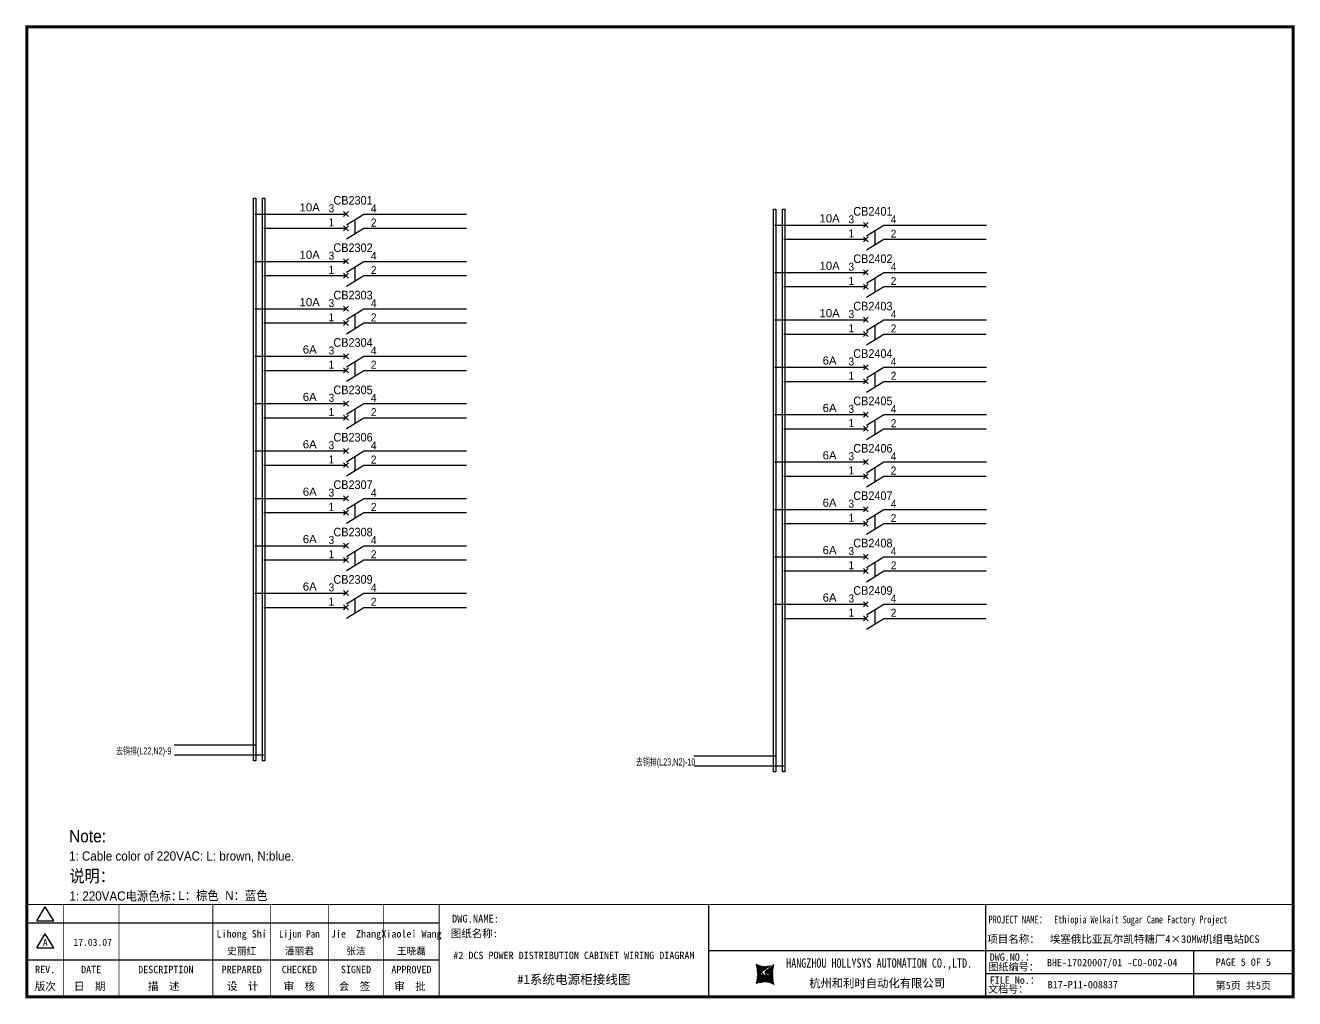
# Model space of a CAD drawing. Extents: x 81444 to 119867, y -54538 to -29386.
# Drawn here: x 110828 to 114954, y -41311 to -38149 of the extents above; entities that cross this region are included whole.
import ezdxf
from ezdxf.enums import TextEntityAlignment as Align
from ezdxf.lldxf.tags import DXFTag

# ---------------------------------------------------------------- set-up
doc = ezdxf.new("R2010")
doc.units = 0
doc.header["$LTSCALE"] = 100
doc.header["$MEASUREMENT"] = 0
for name, color, linetype in [('t', 1, 'Continuous'), ('标准图框及表格', 7, 'Continuous'), ('空气开关', 7, 'Continuous')]:
    doc.layers.add(name, color=color, linetype=linetype)
doc.styles.add('HZ', font='arial.ttf', dxfattribs={"width": 0.7})
doc.styles.get("Standard").update_dxf_attribs({"font": ''})
doc.styles.get('Standard').set_extended_font_data('SimSun')
tags = doc.linetypes.add('CENTER', pattern=[2, 1.25, -0.25, 0.25, -0.25]).pattern_tags.tags
tags[10:11] = [DXFTag(74, 4), DXFTag(75, 0), DXFTag(340, '0'), DXFTag(46, 1.0), DXFTag(50, 0.0), DXFTag(44, 0.0), DXFTag(45, 0.0)]
tags[8:9] = [DXFTag(74, 4), DXFTag(75, 0), DXFTag(340, '0'), DXFTag(46, 1.0), DXFTag(50, 0.0), DXFTag(44, 0.0), DXFTag(45, 0.0)]
tags[6:7] = [DXFTag(74, 4), DXFTag(75, 0), DXFTag(340, '0'), DXFTag(46, 1.0), DXFTag(50, 0.0), DXFTag(44, 0.0), DXFTag(45, 0.0)]
tags[4:5] = [DXFTag(74, 4), DXFTag(75, 0), DXFTag(340, '0'), DXFTag(46, 1.0), DXFTag(50, 0.0), DXFTag(44, 0.0), DXFTag(45, 0.0)]
pattern_1 = [(45, (0, 0), (-0.736262898216564, 0.7362628982165641), [])]

# ---------------------------------------------------------------- blocks, each defined once
blk = doc.blocks.new('图框')
at = {"layer": '标准图框及表格'}
h = blk.add_hatch(dxfattribs=at)
h.set_pattern_fill('ANSI31', color=5, scale=8.329863809039892, style=0)
h.set_pattern_definition(pattern_1)
edge = h.paths.add_edge_path()
edge.add_arc((2399.257256036391, -2998.153851416566), 55.18534773488954, 238.1092081981581, 291.6531626184834)
edge.add_line((2419.619937407027, -3049.445018414634), (2388.525499730735, -3070.242821799802))
edge.add_arc((2238.907377712399, -3078.328790578547), 135.3602868968974, 346.3915348661821, 374.2500326978034)
edge.add_line((2370.467593623529, -3110.177132109857), (2397.50623789792, -3087.85242802291))
edge.add_line((2391.339199201146, -3080.281448750429), (2396.143986595598, -3080.898839897796))
edge.add_spline(control_points=[(2397.470018868538, -3087.887634953957), (2398.35948137939, -3087.023080631327), (2399.970992452319, -3085.456697735681), (2399.869182150054, -3081.252294174519), (2397.426500162081, -3081.012803431273), (2396.121921064187, -3080.884897048199)], knot_values=[0, 0, 0, 0, 6.844331067525468, 12.40042740766005, 18.76924275352248, 18.76924275352248, 18.76924275352248, 18.76924275352248], weights=[1, 1, 1, 1, 1, 1], degree=3, periodic=0)
edge.add_spline(control_points=[(2388.515363058686, -3070.265433304907), (2387.789374929038, -3070.86905758363), (2386.478198365832, -3071.959237952229), (2385.544096281083, -3073.38263759949), (2385.127199159644, -3074.017912079413)], knot_values=[0, 0, 0, 0, 5.253673658024614, 9.488438564008057, 9.488438564008057, 9.488438564008057, 9.488438564008057], weights=[1, 1, 1, 1, 1], degree=3, periodic=0)
edge.add_spline(control_points=[(2386.272665588534, -3072.281716856574), (2385.721471206634, -3072.905523096015), (2384.632427465753, -3074.386714445929), (2384.912828655535, -3077.72895088909), (2387.858851342782, -3079.895552619193), (2390.185443934519, -3080.145534927004), (2391.314573401905, -3080.266855002868)], knot_values=[10.66597461496156, 10.66597461496156, 10.66597461496156, 10.66597461496156, 18.97770399508879, 28.89455822145742, 41.119553648298, 52.64692538081317, 52.64692538081317, 52.64692538081317, 52.64692538081317], weights=[1, 1, 1, 1, 1, 1, 1], degree=3, periodic=0)
h = blk.add_hatch(dxfattribs=at)
h.set_pattern_fill('ANSI31', color=3, scale=8.329863809039892, style=0)
h.set_pattern_definition(pattern_1)
edge = h.paths.add_edge_path()
edge.add_line((2402.469732125144, -3075.776359090531), (2407.706041465404, -3076.440586092609))
edge.add_spline(control_points=[(2401.044493204623, -3068.769946203269), (2400.155030693568, -3069.634500525768), (2398.543519620813, -3071.200883421574), (2398.645329922932, -3075.40528698259), (2401.088011911052, -3075.644777725895), (2402.392591008975, -3075.772684108895)], knot_values=[0, 0, 0, 0, 6.844331067526932, 12.40042740766158, 18.76924275352342, 18.76924275352342, 18.76924275352342, 18.76924275352342], weights=[1, 1, 1, 1, 1, 1], degree=3, periodic=0)
edge.add_line((2428.046918449632, -3046.480449047325), (2401.008274175249, -3068.805153134272))
edge.add_spline(control_points=[(2412.625169549749, -3083.918607966574), (2413.015644598316, -3083.422785431954), (2413.86377905187, -3082.052674005965), (2413.601683417044, -3078.928630268005), (2410.655660730175, -3076.762028538062), (2408.329068138031, -3076.512046230251), (2407.199938671052, -3076.390726154226)], knot_values=[12.65408913243743, 12.65408913243743, 12.65408913243743, 12.65408913243743, 18.97770399508879, 28.89455822145742, 41.119553648298, 52.64692538081317, 52.64692538081317, 52.64692538081317, 52.64692538081317], weights=[1, 1, 1, 1, 1, 1, 1], degree=3, periodic=0)
edge.add_line((2411.626283690712, -3084.975693399283), (2412.781242849298, -3083.732051979769))
edge.add_line((2410.021343801694, -3086.399138189481), (2411.626283690712, -3084.975693399414))
edge.add_line((2378.894574665755, -3107.212562742519), (2409.989012342048, -3086.414759357351))
edge.add_arc((2399.257256036391, -3158.503729740543), 55.18534773488965, 58.10920819815809, 111.6531626184834)
edge.add_arc((2559.607134360383, -3078.328790578547), 135.360286896897, 166.3915348661823, 194.2500326978024)
at = {"color": 7}
for p, q in [((2215.642035047145, -2851.581424744189), (2215.642035047145, -3151.581424744189)), ((3115.642035047145, -2851.581424744189), (3115.642035047145, -3151.581424744189)), ((0, -2911.581424744189), (1340.158172602998, -2911.581424744189)), ((2215.642035047145, -3001.581424744189), (3115.642035047145, -3001.581424744189)), ((3115.642035047145, -3001.581424744189), (4115.642035047145, -3001.581424744189)), ((3791.785572043125, -3001.581424744189), (3791.785572043125, -3151.581424744189)), ((0, -3031.581424744189), (1340.158172602998, -3031.581424744189)), ((4115.642035047145, -3076.581424744189), (3115.642035047145, -3076.581424744189))]:
    blk.add_line(p, q, dxfattribs=at)
at = {"color": 7, "const_width": 3}
blk.add_lwpolyline([(4115.642035047145, -2851.581424744189), (0, -2851.581424744189)], dxfattribs=at)
at = {"layer": 't', "color": 7}
for p, q in [((31.94938321653171, -2904.992613363662), (59.89920926059131, -2859.122325316828)), ((87.8490353046218, -2904.992613363662), (59.89920926059131, -2859.122325316828)), ((31.94938321653171, -2904.992613363662), (87.8490353046218, -2904.992613363662)), ((31.94938321653171, -2992.977239491032), (59.89920926059131, -2947.106951444141)), ((87.8490353046218, -2992.977239491032), (59.89920926059131, -2947.106951444141)), ((31.94938321653171, -2992.977239491032), (87.8490353046218, -2992.977239491032))]:
    blk.add_line(p, q, dxfattribs=at)
at = {"layer": 't', "color": 7, "const_width": 9.61519705431492}
blk.add_lwpolyline([(4115.642035047145, -3151.581424744189), (4115.642035047145, 0), (0, 0), (0, -3151.581424744189)], close=True, dxfattribs=at)
at = {"layer": 't', "color": 7, "const_width": 2.40379926357873}
for points in [[(118.7653193609731, -2852.783324375967), (118.7653193609731, -3151.581424744189)], [(299.0502641293569, -2852.783324375967), (299.0502641293569, -3151.581424744189)], [(604.3883150879992, -2852.783324375967), (604.3883150879992, -3156.41304604568)], [(791.9882990770857, -2852.783324375967), (791.9882990770857, -3156.41304604568)], [(979.588283066143, -2852.783324375967), (979.588283066143, -3156.41304604568)], [(1159.873227834585, -2852.783324375967), (1159.873227834585, -3156.41304604568)], [(1340.158172602998, -2852.783324375967), (1340.158172602998, -3156.41304604568)]]:
    blk.add_lwpolyline(points, dxfattribs=at)
at = {"color": 7, "linetype": 'CENTER'}
for s, height, p in [('图纸编号：', 24, (3125.2212882557, -3066.664538382978)), ('杭州和利时自动化有限公司', 27, (2542.549152440595, -3121.114498389041)), ('文档号：', 24, (3124.032392707933, -3138.728717091954))]:
    blk.add_text(s, height=height, dxfattribs=at).set_placement(p)
at = {"color": 7, "flags": 8}
for tag, p, height in [('DWG.NAME:', (1381.636459220965, -2910.37952511241), 25), ('PROJECTNAME:', (3125.480185663539, -2912.807924402037), 24), ('PROJECTNAME：', (3339.10867075545, -2913.108539231762), 25), ('DWG.NO.:', (3128.186172261583, -3030.402470643486), 24), ('图纸编号', (3315.362718925957, -3052.404678158069), 24), ('FILENO.:', (3128.672545599984, -3106.104124450346), 24), ('文档号', (3317.726365529132, -3124.132485953713), 24)]:
    blk.add_attdef(tag, p, '', height=height, dxfattribs=at)
for tag, height, p in [('A', 23, (59.89920926059131, -2974.881554149018)), ('设计时间', 23, (213.8658221408186, -2974.881554149018)), ('RENLIU', 24, (698.1883070825425, -2950.380597809435)), ('SHUFENWANG', 24, (885.7882910716289, -2950.380597809435)), ('FANGHOU', 24, (1069.730755450379, -2950.380597809435)), ('DANDANLI', 24, (1250.015700218792, -2950.380597809435)), ('刘仁', 23, (698.1883070825425, -3002.188376027443)), ('王姝芬', 23, (885.7882910716289, -3002.188376027443)), ('侯方', 23, (1069.730755450379, -3002.188376027443)), ('李丹丹', 23, (1250.015700218792, -3002.188376027443)), ('#10STATIONONTROLCABINETCOVER', 30, (1777.900103825072, -3017.182374560078)), ('REV.', 24, (59.38265968048654, -3063.048954873535)), ('DATE', 24, (208.907791745165, -3063.048954873535)), ('DESCRIPTION', 24, (451.7192896086781, -3063.048954873535)), ('PREPARED', 24, (698.1883070825425, -3063.048954873535)), ('CHECKED', 24, (885.7882910716144, -3063.048954873535)), ('SIGNED', 24, (1069.730755450364, -3063.048954873535)), ('APPROVED', 24, (1250.015700218792, -3063.048954873535)), ('PAGEXOFX', 24, (3953.713803545135, -3039.081424744189)), ('图纸名称', 30, (1777.900103825072, -3094.695064044037)), ('第几页共几页', 24, (3953.713803545135, -3114.081424744189))]:
    blk.add_attdef(tag, text='', height=height, dxfattribs=at).set_placement(p, align=Align.MIDDLE)
for tag, p in [('图纸名称:', (1377.81237181677, -2965.923337057193)), ('项目名称：', (3121.562334825969, -2984.305160940257)), ('项目名称：', (3325.036680579346, -2984.305160940257))]:
    blk.add_attdef(tag, text='', height=25, dxfattribs=at).set_placement(p, align=Align.BOTTOM_LEFT)
at = {"color": 7, "width": 0.8, "flags": 8}
blk.add_attdef('HANGZHOUHOLLYSYSAUTOMATIONCO.,LTD.', text='', height=24, dxfattribs=at).set_placement((2770.082304289484, -3045.714803244191), align=Align.MIDDLE)
at = {"layer": 't', "color": 7}
for s, p in [('版次', (59.89920926059131, -3117.600441270843)), ('日  期', (204.1999693705875, -3117.600441270843)), ('描  述', (444.4895954714448, -3117.600441270843)), ('设  计', (701.4970341851513, -3117.600441270843)), ('审  核', (885.5947788425256, -3117.600441270843)), ('会  签', (1065.022933075787, -3117.600441270843)), ('审  批', (1245.3078778442, -3117.600441270843))]:
    blk.add_text(s, height=25, dxfattribs=at).set_placement(p, align=Align.MIDDLE_CENTER)
at = {"layer": '标准图框及表格', "color": 5, "style": 'HZ'}
for s, p in [('pgqh', (2373.884875617339, -3059.677228196226)), ('hollilas', (2374.051901626051, -3085.968484618272))]:
    blk.add_text(s, height=5.205656721233694, dxfattribs=at).set_placement(p)
at = {"layer": '标准图框及表格', "color": 3, "style": 'HZ'}
for s, height, p in [('auto', 8.676094535389492, (2400.907127263781, -3074.200036411981)), ('hollysys', 4.338047267694746, (2402.5381050141, -3099.731461394062))]:
    blk.add_text(s, height=height, dxfattribs=at).set_placement(p)
blk = doc.blocks.new('供电端子')
at = {"style": 'HZ', "width": 0.7}
blk.add_attdef('供电端子', (0, 0), '', height=17, dxfattribs=at)

msp = doc.modelspace()

# ---------------------------------------------------------------- linework, layer by layer
at = {"color": 43}
for p, q in [((111573.6576077197, -38761.87833874095), (111870.3222213489, -38761.87833874095)), ((111928.8759526601, -38761.87833874095), (112262.5714148063, -38761.87833874095)), ((113263.309810968, -38797.71719044154), (113559.9744245973, -38797.71719044154)), ((113618.5281559084, -38797.71719044154), (113952.2236180547, -38797.71719044154)), ((111573.6576077197, -38915.87833874095), (111870.3222213489, -38915.87833874095)), ((111928.8759526601, -38915.87833874095), (112262.5714148063, -38915.87833874095)), ((113263.309810968, -38951.71719044154), (113559.9744245973, -38951.71719044154)), ((113618.5281559084, -38951.71719044154), (113952.2236180547, -38951.71719044154)), ((111573.6576077197, -39069.87833874095), (111870.3222213489, -39069.87833874095)), ((111928.8759526601, -39069.87833874095), (112262.5714148063, -39069.87833874095)), ((113263.309810968, -39105.71719044154), (113559.9744245973, -39105.71719044154)), ((113618.5281559084, -39105.71719044154), (113952.2236180547, -39105.71719044154)), ((111573.6576077197, -39223.87833874095), (111870.3222213489, -39223.87833874095)), ((111928.8759526601, -39223.87833874095), (112262.5714148063, -39223.87833874095)), ((113263.309810968, -39259.71719044154), (113559.9744245973, -39259.71719044154)), ((113618.5281559084, -39259.71719044154), (113952.2236180547, -39259.71719044154)), ((111573.6576077197, -39377.87833874095), (111870.3222213489, -39377.87833874095)), ((111928.8759526601, -39377.87833874095), (112262.5714148063, -39377.87833874095)), ((113263.309810968, -39413.71719044154), (113559.9744245973, -39413.71719044154)), ((113618.5281559084, -39413.71719044154), (113952.2236180547, -39413.71719044154)), ((111573.6576077197, -39531.87833874095), (111870.3222213489, -39531.87833874095)), ((111928.8759526601, -39531.87833874095), (112262.5714148063, -39531.87833874095)), ((113263.309810968, -39567.71719044154), (113559.9744245973, -39567.71719044154)), ((113618.5281559084, -39567.71719044154), (113952.2236180547, -39567.71719044154)), ((111573.6576077197, -39685.87833874095), (111870.3222213489, -39685.87833874095)), ((111928.8759526601, -39685.87833874095), (112262.5714148063, -39685.87833874095)), ((113263.309810968, -39721.71719044154), (113559.9744245973, -39721.71719044154)), ((113618.5281559084, -39721.71719044154), (113952.2236180547, -39721.71719044154)), ((111573.6576077197, -39839.87833874095), (111870.3222213489, -39839.87833874095)), ((111928.8759526601, -39839.87833874095), (112262.5714148063, -39839.87833874095)), ((113263.309810968, -39875.71719044154), (113559.9744245973, -39875.71719044154)), ((113618.5281559084, -39875.71719044154), (113952.2236180547, -39875.71719044154)), ((111573.6576077197, -39993.87833874095), (111870.3222213489, -39993.87833874095)), ((111928.8759526601, -39993.87833874095), (112262.5714148063, -39993.87833874095)), ((113263.309810968, -40029.71719044154), (113559.9744245973, -40029.71719044154)), ((113618.5281559084, -40029.71719044154), (113952.2236180547, -40029.71719044154)), ((111311.464421312, -40486.86301057787), (111577.973060496, -40486.86301057787)), ((113001.1166245604, -40522.70186227847), (113267.6252637444, -40522.70186227847))]:
    msp.add_line(p, q, dxfattribs=at)
at = {"color": 6}
for p, q in [((111878.4141001962, -38769.97021758828), (111862.2303425016, -38753.78645989361)), ((111862.2303425016, -38769.97021758828), (111878.4141001962, -38753.78645989361)), ((111872.404277724, -38796.66632491858), (111928.8759526601, -38761.87833874095)), ((111862.2303425016, -38816.08185301979), (111878.4141001962, -38799.89809532512)), ((111878.4141001962, -38816.08185301979), (111862.2303425016, -38799.89809532512)), ((111872.404277724, -38842.77796035008), (111928.8759526601, -38807.98997417245)), ((113568.0663034446, -38805.80906928888), (113551.8825457499, -38789.62531159421)), ((113551.8825457499, -38805.80906928888), (113568.0663034446, -38789.62531159421)), ((113562.0564809723, -38832.50517661918), (113618.5281559084, -38797.71719044154)), ((113551.8825457499, -38851.92070472038), (113568.0663034446, -38835.73694702571)), ((113568.0663034446, -38851.92070472038), (113551.8825457499, -38835.73694702571)), ((113562.0564809723, -38878.61681205068), (113618.5281559084, -38843.82882587305)), ((111878.4141001962, -38923.97021758828), (111862.2303425016, -38907.78645989361)), ((111862.2303425016, -38923.97021758828), (111878.4141001962, -38907.78645989361)), ((111872.404277724, -38950.66632491858), (111928.8759526601, -38915.87833874095)), ((111878.4141001962, -38970.08185301979), (111862.2303425016, -38953.89809532512)), ((111862.2303425016, -38970.08185301979), (111878.4141001962, -38953.89809532512)), ((111872.404277724, -38996.77796035008), (111928.8759526601, -38961.98997417245)), ((113568.0663034446, -38959.80906928888), (113551.8825457499, -38943.62531159421)), ((113551.8825457499, -38959.80906928888), (113568.0663034446, -38943.62531159421)), ((113562.0564809723, -38986.50517661918), (113618.5281559084, -38951.71719044154)), ((113568.0663034446, -39005.92070472038), (113551.8825457499, -38989.73694702571)), ((113551.8825457499, -39005.92070472038), (113568.0663034446, -38989.73694702571)), ((113562.0564809723, -39032.61681205068), (113618.5281559084, -38997.82882587305)), ((111862.2303425016, -39077.97021758828), (111878.4141001962, -39061.78645989361)), ((111878.4141001962, -39077.97021758828), (111862.2303425016, -39061.78645989361)), ((111872.404277724, -39104.66632491858), (111928.8759526601, -39069.87833874095)), ((113551.8825457499, -39113.80906928888), (113568.0663034446, -39097.62531159421)), ((113568.0663034446, -39113.80906928888), (113551.8825457499, -39097.62531159421)), ((113562.0564809723, -39140.50517661918), (113618.5281559084, -39105.71719044154)), ((111862.2303425016, -39124.08185301979), (111878.4141001962, -39107.89809532512)), ((111878.4141001962, -39124.08185301979), (111862.2303425016, -39107.89809532512)), ((111872.404277724, -39150.77796035008), (111928.8759526601, -39115.98997417245)), ((113551.8825457499, -39159.92070472038), (113568.0663034446, -39143.73694702571)), ((113568.0663034446, -39159.92070472038), (113551.8825457499, -39143.73694702571)), ((113562.0564809723, -39186.61681205068), (113618.5281559084, -39151.82882587305)), ((111878.4141001962, -39231.97021758828), (111862.2303425016, -39215.78645989361)), ((111862.2303425016, -39231.97021758828), (111878.4141001962, -39215.78645989361)), ((111872.404277724, -39258.66632491858), (111928.8759526601, -39223.87833874095)), ((111878.4141001962, -39278.08185301979), (111862.2303425016, -39261.89809532512)), ((111862.2303425016, -39278.08185301979), (111878.4141001962, -39261.89809532512)), ((111872.404277724, -39304.77796035008), (111928.8759526601, -39269.98997417245)), ((113568.0663034446, -39267.80906928888), (113551.8825457499, -39251.62531159421)), ((113551.8825457499, -39267.80906928888), (113568.0663034446, -39251.62531159421)), ((113562.0564809723, -39294.50517661918), (113618.5281559084, -39259.71719044154)), ((113568.0663034446, -39313.92070472038), (113551.8825457499, -39297.73694702571)), ((113551.8825457499, -39313.92070472038), (113568.0663034446, -39297.73694702571)), ((113562.0564809723, -39340.61681205068), (113618.5281559084, -39305.82882587305)), ((111862.2303425016, -39385.97021758828), (111878.4141001962, -39369.78645989361)), ((111878.4141001962, -39385.97021758828), (111862.2303425016, -39369.78645989361)), ((111872.404277724, -39412.66632491858), (111928.8759526601, -39377.87833874095)), ((111862.2303425016, -39432.08185301979), (111878.4141001962, -39415.89809532512)), ((111878.4141001962, -39432.08185301979), (111862.2303425016, -39415.89809532512)), ((111872.404277724, -39458.77796035008), (111928.8759526601, -39423.98997417245)), ((113551.8825457499, -39421.80906928888), (113568.0663034446, -39405.62531159421)), ((113568.0663034446, -39421.80906928888), (113551.8825457499, -39405.62531159421)), ((113562.0564809723, -39448.50517661918), (113618.5281559084, -39413.71719044154)), ((113551.8825457499, -39467.92070472038), (113568.0663034446, -39451.73694702571)), ((113568.0663034446, -39467.92070472038), (113551.8825457499, -39451.73694702571)), ((113562.0564809723, -39494.61681205068), (113618.5281559084, -39459.82882587305)), ((111878.4141001962, -39539.97021758828), (111862.2303425016, -39523.78645989361)), ((111862.2303425016, -39539.97021758828), (111878.4141001962, -39523.78645989361)), ((111872.404277724, -39566.66632491858), (111928.8759526601, -39531.87833874095)), ((113568.0663034446, -39575.80906928888), (113551.8825457499, -39559.62531159421)), ((113551.8825457499, -39575.80906928888), (113568.0663034446, -39559.62531159421)), ((111878.4141001962, -39586.08185301979), (111862.2303425016, -39569.89809532512)), ((111862.2303425016, -39586.08185301979), (111878.4141001962, -39569.89809532512)), ((111872.404277724, -39612.77796035008), (111928.8759526601, -39577.98997417245)), ((113562.0564809723, -39602.50517661918), (113618.5281559084, -39567.71719044154)), ((113568.0663034446, -39621.92070472038), (113551.8825457499, -39605.73694702571)), ((113551.8825457499, -39621.92070472038), (113568.0663034446, -39605.73694702571)), ((113562.0564809723, -39648.61681205068), (113618.5281559084, -39613.82882587305)), ((111878.4141001962, -39693.97021758828), (111862.2303425016, -39677.78645989361)), ((111862.2303425016, -39693.97021758828), (111878.4141001962, -39677.78645989361)), ((111878.4141001962, -39740.08185301979), (111862.2303425016, -39723.89809532512)), ((111862.2303425016, -39740.08185301979), (111878.4141001962, -39723.89809532512)), ((111872.404277724, -39720.66632491858), (111928.8759526601, -39685.87833874095)), ((113568.0663034446, -39729.80906928888), (113551.8825457499, -39713.62531159421)), ((113551.8825457499, -39729.80906928888), (113568.0663034446, -39713.62531159421)), ((113562.0564809723, -39756.50517661918), (113618.5281559084, -39721.71719044154)), ((111872.404277724, -39766.77796035008), (111928.8759526601, -39731.98997417245)), ((113568.0663034446, -39775.92070472038), (113551.8825457499, -39759.73694702571)), ((113551.8825457499, -39775.92070472038), (113568.0663034446, -39759.73694702571)), ((113562.0564809723, -39802.61681205068), (113618.5281559084, -39767.82882587305)), ((111862.2303425016, -39847.97021758828), (111878.4141001962, -39831.78645989361)), ((111878.4141001962, -39847.97021758828), (111862.2303425016, -39831.78645989361)), ((111872.404277724, -39874.66632491858), (111928.8759526601, -39839.87833874095)), ((111862.2303425016, -39894.08185301979), (111878.4141001962, -39877.89809532512)), ((111878.4141001962, -39894.08185301979), (111862.2303425016, -39877.89809532512)), ((111872.404277724, -39920.77796035008), (111928.8759526601, -39885.98997417245)), ((113551.8825457499, -39883.80906928888), (113568.0663034446, -39867.62531159421)), ((113568.0663034446, -39883.80906928888), (113551.8825457499, -39867.62531159421)), ((113562.0564809723, -39910.50517661918), (113618.5281559084, -39875.71719044154)), ((113551.8825457499, -39929.92070472038), (113568.0663034446, -39913.73694702571)), ((113568.0663034446, -39929.92070472038), (113551.8825457499, -39913.73694702571)), ((113562.0564809723, -39956.61681205068), (113618.5281559084, -39921.82882587305)), ((111878.4141001962, -40001.97021758828), (111862.2303425016, -39985.78645989361)), ((111862.2303425016, -40001.97021758828), (111878.4141001962, -39985.78645989361)), ((111872.404277724, -40028.66632491858), (111928.8759526601, -39993.87833874095)), ((111878.4141001962, -40048.08185301979), (111862.2303425016, -40031.89809532512)), ((111862.2303425016, -40048.08185301979), (111878.4141001962, -40031.89809532512)), ((111872.404277724, -40074.77796035008), (111928.8759526601, -40039.98997417245)), ((113568.0663034446, -40037.80906928888), (113551.8825457499, -40021.62531159421)), ((113551.8825457499, -40037.80906928888), (113568.0663034446, -40021.62531159421)), ((113562.0564809723, -40064.50517661918), (113618.5281559084, -40029.71719044154)), ((113568.0663034446, -40083.92070472038), (113551.8825457499, -40067.73694702571)), ((113551.8825457499, -40083.92070472038), (113568.0663034446, -40067.73694702571)), ((113562.0564809723, -40110.61681205068), (113618.5281559084, -40075.82882587305))]:
    msp.add_line(p, q, dxfattribs=at)
at = {"color": 5}
for p, q in [((111603.3576077197, -38807.98997417245), (111870.3222213489, -38807.98997417245)), ((111928.8759526601, -38807.98997417245), (112261.9817651412, -38807.98997417245)), ((113293.009810968, -38843.82882587305), (113559.9744245973, -38843.82882587305)), ((113618.5281559084, -38843.82882587305), (113951.6339683895, -38843.82882587305)), ((111603.3576077197, -38961.98997417245), (111870.3222213489, -38961.98997417245)), ((111928.8759526601, -38961.98997417245), (112261.9817651412, -38961.98997417245)), ((113293.009810968, -38997.82882587305), (113559.9744245973, -38997.82882587305)), ((113618.5281559084, -38997.82882587305), (113951.6339683895, -38997.82882587305)), ((111603.3576077197, -39115.98997417245), (111870.3222213489, -39115.98997417245)), ((111928.8759526601, -39115.98997417245), (112261.9817651412, -39115.98997417245)), ((113293.009810968, -39151.82882587305), (113559.9744245973, -39151.82882587305)), ((113618.5281559084, -39151.82882587305), (113951.6339683895, -39151.82882587305)), ((111603.3576077197, -39269.98997417245), (111870.3222213489, -39269.98997417245)), ((111928.8759526601, -39269.98997417245), (112261.9817651412, -39269.98997417245)), ((113293.009810968, -39305.82882587305), (113559.9744245973, -39305.82882587305)), ((113618.5281559084, -39305.82882587305), (113951.6339683895, -39305.82882587305)), ((111603.3576077197, -39423.98997417245), (111870.3222213489, -39423.98997417245)), ((111928.8759526601, -39423.98997417245), (112261.9817651412, -39423.98997417245)), ((113293.009810968, -39459.82882587305), (113559.9744245973, -39459.82882587305)), ((113618.5281559084, -39459.82882587305), (113951.6339683895, -39459.82882587305)), ((111603.3576077197, -39577.98997417245), (111870.3222213489, -39577.98997417245)), ((111928.8759526601, -39577.98997417245), (112261.9817651412, -39577.98997417245)), ((113293.009810968, -39613.82882587305), (113559.9744245973, -39613.82882587305)), ((113618.5281559084, -39613.82882587305), (113951.6339683895, -39613.82882587305)), ((111603.3576077197, -39731.98997417245), (111870.3222213489, -39731.98997417245)), ((111928.8759526601, -39731.98997417245), (112261.9817651412, -39731.98997417245)), ((113293.009810968, -39767.82882587305), (113559.9744245973, -39767.82882587305)), ((113618.5281559084, -39767.82882587305), (113951.6339683895, -39767.82882587305)), ((111603.3576077197, -39885.98997417245), (111870.3222213489, -39885.98997417245)), ((111928.8759526601, -39885.98997417245), (112261.9817651412, -39885.98997417245)), ((113293.009810968, -39921.82882587305), (113559.9744245973, -39921.82882587305)), ((113618.5281559084, -39921.82882587305), (113951.6339683895, -39921.82882587305)), ((111603.3576077197, -40039.98997417245), (111870.3222213489, -40039.98997417245)), ((111928.8759526601, -40039.98997417245), (112261.9817651412, -40039.98997417245)), ((113293.009810968, -40075.82882587305), (113559.9744245973, -40075.82882587305)), ((113618.5281559084, -40075.82882587305), (113951.6339683895, -40075.82882587305)), ((111312.9279555538, -40519.29528364666), (111603.5258871364, -40519.29528364666)), ((113002.5801588022, -40555.13413534725), (113293.1780903847, -40555.13413534725))]:
    msp.add_line(p, q, dxfattribs=at)
at = {"color": 43}
for points in [[(111577.6448940434, -38710.17833874097), (111577.6448940434, -40539.00631617503), (111569.8076077197, -40539.00631617503), (111569.8076077197, -38710.17833874097)], [(113267.2970972917, -38746.01719044156), (113267.2970972917, -40574.84516787562), (113259.4598109681, -40574.84516787562), (113259.4598109681, -38746.01719044156)]]:
    msp.add_lwpolyline(points, close=True, dxfattribs=at)
at = {"color": 5}
for points in [[(111606.7948940433, -38710.17833874097), (111606.7948940433, -40539.00631617503), (111598.9576077197, -40539.00631617503), (111598.9576077197, -38710.17833874097)], [(113296.4470972917, -38746.01719044156), (113296.4470972917, -40574.84516787562), (113288.609810968, -40574.84516787562), (113288.609810968, -38746.01719044156)]]:
    msp.add_lwpolyline(points, close=True, dxfattribs=at)
at = {"layer": '空气开关', "color": 6}
for p, q in [((111900.640115192, -38825.38396726125), (111900.640115192, -38779.27233182978)), ((113590.2923184404, -38861.22281896185), (113590.2923184404, -38815.11118353037)), ((111900.640115192, -38979.38396726125), (111900.640115192, -38933.27233182978)), ((113590.2923184404, -39015.22281896185), (113590.2923184404, -38969.11118353037)), ((111900.640115192, -39133.38396726125), (111900.640115192, -39087.27233182978)), ((113590.2923184404, -39169.22281896185), (113590.2923184404, -39123.11118353037)), ((111900.640115192, -39287.38396726125), (111900.640115192, -39241.27233182978)), ((113590.2923184404, -39323.22281896185), (113590.2923184404, -39277.11118353037)), ((111900.640115192, -39441.38396726125), (111900.640115192, -39395.27233182978)), ((113590.2923184404, -39477.22281896185), (113590.2923184404, -39431.11118353037)), ((111900.640115192, -39595.38396726125), (111900.640115192, -39549.27233182978)), ((113590.2923184404, -39631.22281896185), (113590.2923184404, -39585.11118353037)), ((111900.640115192, -39749.38396726125), (111900.640115192, -39703.27233182978)), ((113590.2923184404, -39785.22281896185), (113590.2923184404, -39739.11118353037)), ((111900.640115192, -39903.38396726125), (111900.640115192, -39857.27233182978)), ((113590.2923184404, -39939.22281896185), (113590.2923184404, -39893.11118353037)), ((111900.640115192, -40057.38396726125), (111900.640115192, -40011.27233182978)), ((113590.2923184404, -40093.22281896185), (113590.2923184404, -40047.11118353037))]:
    msp.add_line(p, q, dxfattribs=at)

# ---------------------------------------------------------------- block references
at = {"color": 1}
ref = msp.add_blockref('图框', (110833.1652503646, -38153.7877397363), dxfattribs=at)
ref.add_attrib('第几页共几页', '第5页 共5页', dxfattribs={"color": 7, "height": 24, "flags": 8}).set_placement((114786.8790539098, -41267.86916448049), align=Align.MIDDLE)
ref.add_attrib('图纸编号', 'BHE-17020007/01 -C0-002-04', (114148.5279692906, -41206.19241789437), dxfattribs={"color": 7, "height": 24, "flags": 8})
ref.add_attrib('文档号', 'B17-P11-008837', (114150.8916158938, -41277.92022569002), dxfattribs={"color": 7, "height": 24, "flags": 8})
ref.add_attrib('图纸名称', '#1系统电源柜接线图', dxfattribs={"color": 7, "height": 30, "flags": 8}).set_placement((112611.0653541897, -41248.48280378035), align=Align.MIDDLE)
ref.add_attrib('刘仁', '史丽红', dxfattribs={"color": 7, "height": 23, "flags": 8}).set_placement((111531.3535574472, -41155.97611576375), align=Align.MIDDLE)
ref.add_attrib('王姝芬', '潘丽君', dxfattribs={"color": 7, "height": 23, "flags": 8}).set_placement((111718.9535414363, -41155.97611576375), align=Align.MIDDLE)
ref.add_attrib('侯方', '张洁', dxfattribs={"color": 7, "height": 23, "flags": 8}).set_placement((111902.896005815, -41155.97611576375), align=Align.MIDDLE)
ref.add_attrib('李丹丹', '王晓磊', dxfattribs={"color": 7, "height": 23, "flags": 8}).set_placement((112083.1809505834, -41155.97611576375), align=Align.MIDDLE)
ref.add_attrib('设计时间', '17.03.07', dxfattribs={"color": 7, "height": 23, "flags": 8}).set_placement((111047.0310725055, -41128.66929388532), align=Align.MIDDLE)
ref.add_attrib('A', 'A', dxfattribs={"color": 7, "height": 23, "flags": 8}).set_placement((110893.0644596252, -41128.66929388532), align=Align.MIDDLE)
ref.add_attrib('REV.', 'REV.', dxfattribs={"color": 7, "height": 24, "flags": 8}).set_placement((110892.5479100451, -41216.83669460984), align=Align.MIDDLE)
ref.add_attrib('DATE', 'DATE', dxfattribs={"color": 7, "height": 24, "flags": 8}).set_placement((111042.0730421098, -41216.83669460984), align=Align.MIDDLE)
ref.add_attrib('DESCRIBE', 'DESCRIPTION', dxfattribs={"color": 7, "height": 24, "flags": 8}).set_placement((111284.8845399733, -41216.83669460984), align=Align.MIDDLE)
ref.add_attrib('PREPARE', 'PREPARED', dxfattribs={"color": 7, "height": 24, "flags": 8}).set_placement((111531.3535574472, -41216.83669460984), align=Align.MIDDLE)
ref.add_attrib('VERIFY', 'CHECKED', dxfattribs={"color": 7, "height": 24, "flags": 8}).set_placement((111718.9535414363, -41216.83669460984), align=Align.MIDDLE)
ref.add_attrib('SIGN', 'SIGNED', dxfattribs={"color": 7, "height": 24, "flags": 8}).set_placement((111902.896005815, -41216.83669460984), align=Align.MIDDLE)
ref.add_attrib('APPROVER', 'APPROVED', dxfattribs={"color": 7, "height": 24, "flags": 8}).set_placement((112083.1809505834, -41216.83669460984), align=Align.MIDDLE)
ref.add_attrib('RENLIU', 'Lihong Shi', dxfattribs={"color": 7, "height": 24, "flags": 8}).set_placement((111531.3535574472, -41104.16833754574), align=Align.MIDDLE)
ref.add_attrib('SHUFENWANG', 'Lijun Pan', dxfattribs={"color": 7, "height": 24, "width": 0.9, "flags": 8}).set_placement((111718.9535414363, -41104.16833754574), align=Align.MIDDLE)
ref.add_attrib('FANGHOU', 'Jie  Zhang', dxfattribs={"color": 7, "height": 24, "flags": 8}).set_placement((111902.896005815, -41104.16833754574), align=Align.MIDDLE)
ref.add_attrib('DANDANLI', 'Xiaolei Wang', dxfattribs={"color": 7, "height": 24, "flags": 8}).set_placement((112083.1809505834, -41104.16833754574), align=Align.MIDDLE)
ref.add_attrib('DWG.NAME:', 'DWG.NAME:', (112214.8017095856, -41064.16726484871), dxfattribs={"color": 7, "height": 25, "flags": 8})
ref.add_attrib('#10STATIONONTROLCABINETCOVER', '#2 DCS POWER DISTRIBUTION CABINET WIRING DIAGRAM', dxfattribs={"color": 7, "height": 24, "flags": 8}).set_placement((112611.0653541897, -41170.97011429638), align=Align.MIDDLE)
ref.add_attrib('图纸名称:', '图纸名称:', dxfattribs={"color": 7, "height": 25, "flags": 8}).set_placement((112210.9776221814, -41119.7110767935), align=Align.BOTTOM_LEFT)
ref.add_attrib('HANGZHOUHOLLYSYSAUTOMATIONCO.,LTD', 'HANGZHOU HOLLYSYS AUTOMATION CO.,LTD.', dxfattribs={"color": 7, "height": 30, "width": 0.8, "flags": 8}).set_placement((113603.2475546541, -41199.5025429805), align=Align.MIDDLE)
ref.add_attrib('PROJECTNAME：', 'PROJECT NAME：', (113958.5516725948, -41066.89627896807), dxfattribs={"color": 7, "height": 25, "width": 0.8, "flags": 8})
ref.add_attrib('项目名称：', '项目名称：', dxfattribs={"color": 7, "height": 25, "flags": 8}).set_placement((113954.7275851906, -41138.09290067657), align=Align.BOTTOM_LEFT)
ref.add_attrib('PROJECTNAME：', 'Ethiopia Welkait Sugar Cane Factory Project', (114172.2739211201, -41066.89627896807), dxfattribs={"color": 7, "height": 25, "width": 0.7, "flags": 8})
ref.add_attrib('项目名称：', '埃塞俄比亚瓦尔凯特糖厂4×30MW机组电站DCS', dxfattribs={"color": 7, "height": 25, "flags": 8}).set_placement((114158.201930944, -41138.09290067657), align=Align.BOTTOM_LEFT)
ref.add_attrib('PAGEXOFX', 'PAGE 5 OF 5', dxfattribs={"color": 7, "height": 24, "flags": 8}).set_placement((114786.8790539098, -41192.86916448049), align=Align.MIDDLE)
ref.add_attrib('DWG.NO.：', 'DWG.NO.：', (113962.5402989846, -41188.37628603583), dxfattribs={"color": 7, "height": 24, "flags": 8})
ref.add_attrib('FILENO.：', 'FILE No.：', (113962.5402989846, -41263.37628603583), dxfattribs={"color": 7, "height": 24, "flags": 8})
ref = msp.add_blockref('供电端子', (111752.5101665719, -38753.41018217012), dxfattribs=dict(xscale=0.9349999999976717, yscale=0.9349999999976717))
ref.add_attrib('供电端子', '10A', dxfattribs={"height": 26.4, "style": 'HZ'}).set_placement((111752.5101665719, -38753.41018217012), align=Align.CENTER)
ref = msp.add_blockref('供电端子', (111893.3101665719, -38731.41018217012), dxfattribs=dict(xscale=0.9349999999976717, yscale=0.9349999999976717))
ref.add_attrib('供电端子', 'CB2301', dxfattribs={"height": 28.05, "style": 'HZ', "width": 0.9}).set_placement((111893.3101665719, -38731.41018217012), align=Align.CENTER)
ref = msp.add_blockref('供电端子', (113442.1623698203, -38789.24903387071), dxfattribs=dict(xscale=0.9349999999976717, yscale=0.9349999999976717))
ref.add_attrib('供电端子', '10A', dxfattribs={"height": 26.4, "style": 'HZ'}).set_placement((113442.1623698203, -38789.24903387071), align=Align.CENTER)
ref = msp.add_blockref('供电端子', (113582.9623698202, -38767.24903387071), dxfattribs=dict(xscale=0.9349999999976717, yscale=0.9349999999976717))
ref.add_attrib('供电端子', 'CB2401', dxfattribs={"height": 28.05, "style": 'HZ', "width": 0.9}).set_placement((113582.9623698202, -38767.24903387071), align=Align.CENTER)
ref = msp.add_blockref('供电端子', (111893.3101665719, -38885.41018217012), dxfattribs=dict(xscale=0.9349999999976717, yscale=0.9349999999976717))
ref.add_attrib('供电端子', 'CB2302', dxfattribs={"height": 28.05, "style": 'HZ', "width": 0.9}).set_placement((111893.3101665719, -38885.41018217012), align=Align.CENTER)
ref = msp.add_blockref('供电端子', (111752.5101665719, -38907.41018217012), dxfattribs=dict(xscale=0.9349999999976717, yscale=0.9349999999976717))
ref.add_attrib('供电端子', '10A', dxfattribs={"height": 26.4, "style": 'HZ'}).set_placement((111752.5101665719, -38907.41018217012), align=Align.CENTER)
ref = msp.add_blockref('供电端子', (113582.9623698202, -38921.24903387071), dxfattribs=dict(xscale=0.9349999999976717, yscale=0.9349999999976717))
ref.add_attrib('供电端子', 'CB2402', dxfattribs={"height": 28.05, "style": 'HZ', "width": 0.9}).set_placement((113582.9623698202, -38921.24903387071), align=Align.CENTER)
ref = msp.add_blockref('供电端子', (113442.1623698203, -38943.24903387071), dxfattribs=dict(xscale=0.9349999999976717, yscale=0.9349999999976717))
ref.add_attrib('供电端子', '10A', dxfattribs={"height": 26.4, "style": 'HZ'}).set_placement((113442.1623698203, -38943.24903387071), align=Align.CENTER)
ref = msp.add_blockref('供电端子', (111893.3101665719, -39039.41018217012), dxfattribs=dict(xscale=0.9349999999976717, yscale=0.9349999999976717))
ref.add_attrib('供电端子', 'CB2303', dxfattribs={"height": 28.05, "style": 'HZ', "width": 0.9}).set_placement((111893.3101665719, -39039.41018217012), align=Align.CENTER)
ref = msp.add_blockref('供电端子', (111752.5101665719, -39061.41018217012), dxfattribs=dict(xscale=0.9349999999976717, yscale=0.9349999999976717))
ref.add_attrib('供电端子', '10A', dxfattribs={"height": 26.4, "style": 'HZ'}).set_placement((111752.5101665719, -39061.41018217012), align=Align.CENTER)
ref = msp.add_blockref('供电端子', (113582.9623698202, -39075.24903387071), dxfattribs=dict(xscale=0.9349999999976717, yscale=0.9349999999976717))
ref.add_attrib('供电端子', 'CB2403', dxfattribs={"height": 28.05, "style": 'HZ', "width": 0.9}).set_placement((113582.9623698202, -39075.24903387071), align=Align.CENTER)
ref = msp.add_blockref('供电端子', (113442.1623698203, -39097.24903387071), dxfattribs=dict(xscale=0.9349999999976717, yscale=0.9349999999976717))
ref.add_attrib('供电端子', '10A', dxfattribs={"height": 26.4, "style": 'HZ'}).set_placement((113442.1623698203, -39097.24903387071), align=Align.CENTER)
ref = msp.add_blockref('供电端子', (111752.5101665719, -39215.41018217012), dxfattribs=dict(xscale=0.9349999999976717, yscale=0.9349999999976717))
ref.add_attrib('供电端子', '6A', dxfattribs={"height": 26.4, "style": 'HZ'}).set_placement((111752.5101665719, -39215.41018217012), align=Align.CENTER)
ref = msp.add_blockref('供电端子', (111893.3101665719, -39193.41018217012), dxfattribs=dict(xscale=0.9349999999976717, yscale=0.9349999999976717))
ref.add_attrib('供电端子', 'CB2304', dxfattribs={"height": 28.05, "style": 'HZ', "width": 0.9}).set_placement((111893.3101665719, -39193.41018217012), align=Align.CENTER)
ref = msp.add_blockref('供电端子', (113442.1623698203, -39251.24903387071), dxfattribs=dict(xscale=0.9349999999976717, yscale=0.9349999999976717))
ref.add_attrib('供电端子', '6A', dxfattribs={"height": 26.4, "style": 'HZ'}).set_placement((113442.1623698203, -39251.24903387071), align=Align.CENTER)
ref = msp.add_blockref('供电端子', (113582.9623698202, -39229.24903387071), dxfattribs=dict(xscale=0.9349999999976717, yscale=0.9349999999976717))
ref.add_attrib('供电端子', 'CB2404', dxfattribs={"height": 28.05, "style": 'HZ', "width": 0.9}).set_placement((113582.9623698202, -39229.24903387071), align=Align.CENTER)
ref = msp.add_blockref('供电端子', (111752.5101665719, -39369.41018217012), dxfattribs=dict(xscale=0.9349999999976717, yscale=0.9349999999976717))
ref.add_attrib('供电端子', '6A', dxfattribs={"height": 26.4, "style": 'HZ'}).set_placement((111752.5101665719, -39369.41018217012), align=Align.CENTER)
ref = msp.add_blockref('供电端子', (111893.3101665719, -39347.41018217012), dxfattribs=dict(xscale=0.9349999999976717, yscale=0.9349999999976717))
ref.add_attrib('供电端子', 'CB2305', dxfattribs={"height": 28.05, "style": 'HZ', "width": 0.9}).set_placement((111893.3101665719, -39347.41018217012), align=Align.CENTER)
ref = msp.add_blockref('供电端子', (113582.9623698202, -39383.24903387071), dxfattribs=dict(xscale=0.9349999999976717, yscale=0.9349999999976717))
ref.add_attrib('供电端子', 'CB2405', dxfattribs={"height": 28.05, "style": 'HZ', "width": 0.9}).set_placement((113582.9623698202, -39383.24903387071), align=Align.CENTER)
ref = msp.add_blockref('供电端子', (113442.1623698203, -39405.24903387071), dxfattribs=dict(xscale=0.9349999999976717, yscale=0.9349999999976717))
ref.add_attrib('供电端子', '6A', dxfattribs={"height": 26.4, "style": 'HZ'}).set_placement((113442.1623698203, -39405.24903387071), align=Align.CENTER)
ref = msp.add_blockref('供电端子', (111893.3101665719, -39501.41018217012), dxfattribs=dict(xscale=0.9349999999976717, yscale=0.9349999999976717))
ref.add_attrib('供电端子', 'CB2306', dxfattribs={"height": 28.05, "style": 'HZ', "width": 0.9}).set_placement((111893.3101665719, -39501.41018217012), align=Align.CENTER)
ref = msp.add_blockref('供电端子', (111752.5101665719, -39523.41018217012), dxfattribs=dict(xscale=0.9349999999976717, yscale=0.9349999999976717))
ref.add_attrib('供电端子', '6A', dxfattribs={"height": 26.4, "style": 'HZ'}).set_placement((111752.5101665719, -39523.41018217012), align=Align.CENTER)
ref = msp.add_blockref('供电端子', (113582.9623698202, -39537.24903387071), dxfattribs=dict(xscale=0.9349999999976717, yscale=0.9349999999976717))
ref.add_attrib('供电端子', 'CB2406', dxfattribs={"height": 28.05, "style": 'HZ', "width": 0.9}).set_placement((113582.9623698202, -39537.24903387071), align=Align.CENTER)
ref = msp.add_blockref('供电端子', (113442.1623698203, -39559.24903387071), dxfattribs=dict(xscale=0.9349999999976717, yscale=0.9349999999976717))
ref.add_attrib('供电端子', '6A', dxfattribs={"height": 26.4, "style": 'HZ'}).set_placement((113442.1623698203, -39559.24903387071), align=Align.CENTER)
ref = msp.add_blockref('供电端子', (111893.3101665719, -39655.41018217012), dxfattribs=dict(xscale=0.9349999999976717, yscale=0.9349999999976717))
ref.add_attrib('供电端子', 'CB2307', dxfattribs={"height": 28.05, "style": 'HZ', "width": 0.9}).set_placement((111893.3101665719, -39655.41018217012), align=Align.CENTER)
ref = msp.add_blockref('供电端子', (111752.5101665719, -39677.41018217012), dxfattribs=dict(xscale=0.9349999999976717, yscale=0.9349999999976717))
ref.add_attrib('供电端子', '6A', dxfattribs={"height": 26.4, "style": 'HZ'}).set_placement((111752.5101665719, -39677.41018217012), align=Align.CENTER)
ref = msp.add_blockref('供电端子', (113582.9623698202, -39691.24903387071), dxfattribs=dict(xscale=0.9349999999976717, yscale=0.9349999999976717))
ref.add_attrib('供电端子', 'CB2407', dxfattribs={"height": 28.05, "style": 'HZ', "width": 0.9}).set_placement((113582.9623698202, -39691.24903387071), align=Align.CENTER)
ref = msp.add_blockref('供电端子', (113442.1623698203, -39713.24903387071), dxfattribs=dict(xscale=0.9349999999976717, yscale=0.9349999999976717))
ref.add_attrib('供电端子', '6A', dxfattribs={"height": 26.4, "style": 'HZ'}).set_placement((113442.1623698203, -39713.24903387071), align=Align.CENTER)
ref = msp.add_blockref('供电端子', (111752.5101665719, -39831.41018217012), dxfattribs=dict(xscale=0.9349999999976717, yscale=0.9349999999976717))
ref.add_attrib('供电端子', '6A', dxfattribs={"height": 26.4, "style": 'HZ'}).set_placement((111752.5101665719, -39831.41018217012), align=Align.CENTER)
ref = msp.add_blockref('供电端子', (111893.3101665719, -39809.41018217012), dxfattribs=dict(xscale=0.9349999999976717, yscale=0.9349999999976717))
ref.add_attrib('供电端子', 'CB2308', dxfattribs={"height": 28.05, "style": 'HZ', "width": 0.9}).set_placement((111893.3101665719, -39809.41018217012), align=Align.CENTER)
ref = msp.add_blockref('供电端子', (113442.1623698203, -39867.24903387071), dxfattribs=dict(xscale=0.9349999999976717, yscale=0.9349999999976717))
ref.add_attrib('供电端子', '6A', dxfattribs={"height": 26.4, "style": 'HZ'}).set_placement((113442.1623698203, -39867.24903387071), align=Align.CENTER)
ref = msp.add_blockref('供电端子', (113582.9623698202, -39845.24903387071), dxfattribs=dict(xscale=0.9349999999976717, yscale=0.9349999999976717))
ref.add_attrib('供电端子', 'CB2408', dxfattribs={"height": 28.05, "style": 'HZ', "width": 0.9}).set_placement((113582.9623698202, -39845.24903387071), align=Align.CENTER)
ref = msp.add_blockref('供电端子', (111752.5101665719, -39985.41018217012), dxfattribs=dict(xscale=0.9349999999976717, yscale=0.9349999999976717))
ref.add_attrib('供电端子', '6A', dxfattribs={"height": 26.4, "style": 'HZ'}).set_placement((111752.5101665719, -39985.41018217012), align=Align.CENTER)
ref = msp.add_blockref('供电端子', (111893.3101665719, -39963.41018217012), dxfattribs=dict(xscale=0.9349999999976717, yscale=0.9349999999976717))
ref.add_attrib('供电端子', 'CB2309', dxfattribs={"height": 28.05, "style": 'HZ', "width": 0.9}).set_placement((111893.3101665719, -39963.41018217012), align=Align.CENTER)
ref = msp.add_blockref('供电端子', (113582.9623698202, -39999.24903387071), dxfattribs=dict(xscale=0.9349999999976717, yscale=0.9349999999976717))
ref.add_attrib('供电端子', 'CB2409', dxfattribs={"height": 28.05, "style": 'HZ', "width": 0.9}).set_placement((113582.9623698202, -39999.24903387071), align=Align.CENTER)
ref = msp.add_blockref('供电端子', (113442.1623698203, -40021.24903387071), dxfattribs=dict(xscale=0.9349999999976717, yscale=0.9349999999976717))
ref.add_attrib('供电端子', '6A', dxfattribs={"height": 26.4, "style": 'HZ'}).set_placement((113442.1623698203, -40021.24903387071), align=Align.CENTER)

# ---------------------------------------------------------------- texts
at = {"style": 'HZ', "width": 0.7}
for s, p in [('去铜排(L22,N2)-9', (111122.8722094502, -40518.11822767459)), ('去铜排(L23,N2)-10', (112812.5244126986, -40553.95707937518))]:
    msp.add_text(s, height=23.1, dxfattribs=at).set_placement(p)
at = {"color": 3, "style": 'HZ', "width": 0.9}
for s, height, p in [('Note:', 40, (110970.2237813494, -40803.27347804081)), ('1: Cable color of 220VAC: L: brown, N:blue.', 30, (110970.2237813494, -40863.01891432823)), ('说明：', 40, (110971.6412299313, -40933.15764221684)), ('说明：', 40, (110971.6412299313, -40933.15764221684)), ('1: 220VAC电源色标：', 30, (110971.6412299313, -40992.90307850427)), ('L：棕色', 30, (111325.2975627852, -40991.4714561455)), ('N：蓝色', 30, (111477.915031673, -40991.47161869639))]:
    msp.add_text(s, height=height, dxfattribs=at).set_placement(p)
at = {"layer": '空气开关', "style": 'HZ', "width": 0.9}
for s, p in [('3', (111813.9124531709, -38756.18337641873)), ('4', (111951.3249527533, -38756.64154085166)), ('1', (111813.9124531709, -38802.29501185023)), ('2', (111951.3249527533, -38802.75317628316)), ('3', (113503.5646564192, -38792.02222811933)), ('4', (113640.9771560016, -38792.48039255226)), ('1', (113503.5646564192, -38838.13386355083)), ('2', (113640.9771560016, -38838.59202798376)), ('3', (111813.9124531709, -38910.18337641873)), ('4', (111951.3249527533, -38910.64154085166)), ('1', (111813.9124531709, -38956.29501185023)), ('2', (111951.3249527533, -38956.75317628316)), ('3', (113503.5646564192, -38946.02222811933)), ('4', (113640.9771560016, -38946.48039255226)), ('1', (113503.5646564192, -38992.13386355083)), ('2', (113640.9771560016, -38992.59202798376)), ('3', (111813.9124531709, -39064.18337641873)), ('4', (111951.3249527533, -39064.64154085166)), ('1', (111813.9124531709, -39110.29501185023)), ('2', (111951.3249527533, -39110.75317628316)), ('3', (113503.5646564192, -39100.02222811933)), ('4', (113640.9771560016, -39100.48039255226)), ('1', (113503.5646564192, -39146.13386355083)), ('2', (113640.9771560016, -39146.59202798376)), ('3', (111813.9124531709, -39218.18337641873)), ('4', (111951.3249527533, -39218.64154085166)), ('3', (113503.5646564192, -39254.02222811933)), ('4', (113640.9771560016, -39254.48039255226)), ('1', (111813.9124531709, -39264.29501185023)), ('2', (111951.3249527533, -39264.75317628316)), ('1', (113503.5646564192, -39300.13386355083)), ('2', (113640.9771560016, -39300.59202798376)), ('3', (111813.9124531709, -39372.18337641873)), ('4', (111951.3249527533, -39372.64154085166)), ('1', (111813.9124531709, -39418.29501185023)), ('2', (111951.3249527533, -39418.75317628316)), ('3', (113503.5646564192, -39408.02222811933)), ('4', (113640.9771560016, -39408.48039255226)), ('1', (113503.5646564192, -39454.13386355083)), ('2', (113640.9771560016, -39454.59202798376)), ('3', (111813.9124531709, -39526.18337641873)), ('4', (111951.3249527533, -39526.64154085166)), ('1', (111813.9124531709, -39572.29501185023)), ('2', (111951.3249527533, -39572.75317628316)), ('3', (113503.5646564192, -39562.02222811933)), ('4', (113640.9771560016, -39562.48039255226)), ('1', (113503.5646564192, -39608.13386355083)), ('2', (113640.9771560016, -39608.59202798376)), ('3', (111813.9124531709, -39680.18337641876)), ('4', (111951.3249527533, -39680.64154085166)), ('1', (111813.9124531709, -39726.29501185023)), ('2', (111951.3249527533, -39726.75317628316)), ('3', (113503.5646564192, -39716.02222811936)), ('4', (113640.9771560016, -39716.48039255226)), ('1', (113503.5646564192, -39762.13386355083)), ('2', (113640.9771560016, -39762.59202798376)), ('3', (111813.9124531709, -39834.18337641876)), ('4', (111951.3249527533, -39834.64154085166)), ('3', (113503.5646564192, -39870.02222811936)), ('4', (113640.9771560016, -39870.48039255226)), ('1', (111813.9124531709, -39880.29501185023)), ('2', (111951.3249527533, -39880.75317628316)), ('1', (113503.5646564192, -39916.13386355083)), ('2', (113640.9771560016, -39916.59202798376)), ('3', (111813.9124531709, -39988.18337641876)), ('4', (111951.3249527533, -39988.64154085166)), ('1', (111813.9124531709, -40034.29501185023)), ('2', (111951.3249527533, -40034.75317628316)), ('3', (113503.5646564192, -40024.02222811936)), ('4', (113640.9771560016, -40024.48039255226)), ('1', (113503.5646564192, -40070.13386355083)), ('2', (113640.9771560016, -40070.59202798376))]:
    msp.add_text(s, height=26.00961058081033, dxfattribs=at).set_placement(p)

doc.saveas('drawing.dxf')
